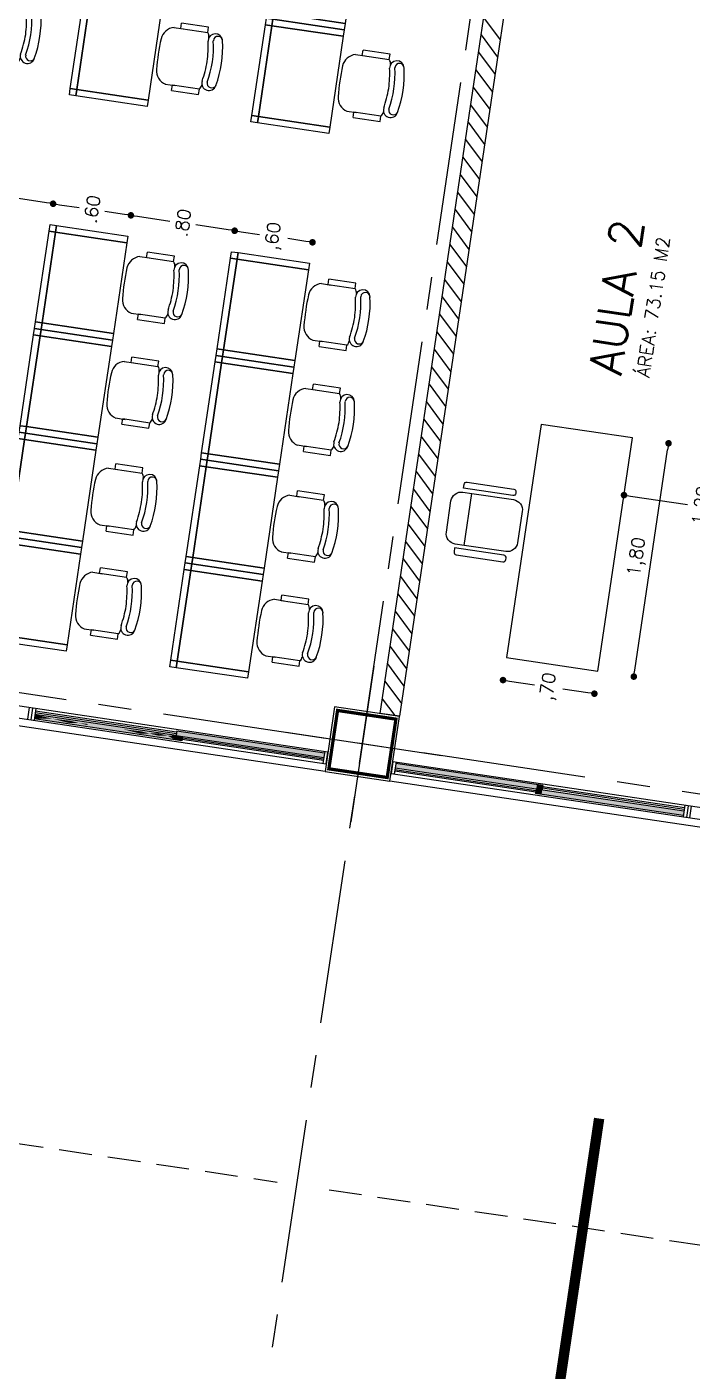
# Model space of a CAD drawing. Header units: millimetres. Extents: x 338 to 506, y 179 to 335.
# Drawn here: x 408.72 to 413.8, y 211.05 to 221.3 of the extents above; entities that cross this region are included whole.
import ezdxf
from ezdxf.enums import TextEntityAlignment as Align

# ---------------------------------------------------------------- set-up
doc = ezdxf.new("R2010")
doc.units = ezdxf.units.MM
for name, pattern in [('CENTER', [2, 1.25, -0.25, 0.25, -0.25]), ('DASHED2', [0.375, 0.25, -0.125]), ('HIDDEN', [0.375, 0.25, -0.125])]:
    doc.linetypes.add(name, pattern=pattern)
for name, color, linetype in [('COLUMNAS', 252, 'Continuous'), ('CUBIERTA', 254, 'Continuous'), ('EJES-COLUMNAS', 3, 'CENTER'), ('EJES_DE_COLUMNA', 255, 'DASHED2'), ('MUROS', 32, 'Continuous'), ('PUPITRES', 8, 'Continuous'), ('REJAS', 151, 'Continuous'), ('TEXTOS', 7, 'Continuous')]:
    doc.layers.add(name, color=color, linetype=linetype)
doc.styles.add('NOTAS', font='simplex.shx')
doc.styles.get("Standard").update_dxf_attribs({"font": 'ARIALUNI.ttf'})
doc.dimstyles.new('ROMANS', dxfattribs={"dimtxt": 0.1, "dimasz": 0.05, "dimexe": 0.04, "dimexo": 0.5, "dimgap": 0.05, "dimtad": 1, "dimtih": 1, "dimtoh": 1, "dimdec": 4, "dimzin": 5, "dimdsep": 46, "dimtxsty": 'Standard', "dimsah": 1, "dimcen": 0.05, "dimse1": 1, "dimse2": 1, "dimclrd": 7, "dimclre": 7, "dimclrt": 7, "dimadec": 0, "dimazin": 0, "dimtfac": 1, "dimtdec": 4, "dimtix": 1, "dimtmove": 2, "dimatfit": 3, "dimfxl": 1, "dimtolj": 1, "dimarcsym": 0})

# ---------------------------------------------------------------- blocks, each defined once
blk = doc.blocks.new('*X899')
at = {"color": 0}
for p, q in [((36.77, 79.598), (36.657, 79.484)), ((36.905, 79.598), (36.755, 79.448)), ((37.039, 79.598), (36.889, 79.448)), ((37.174, 79.598), (37.024, 79.448)), ((37.309, 79.598), (37.159, 79.448)), ((37.444, 79.598), (37.294, 79.448)), ((37.578, 79.598), (37.428, 79.448)), ((37.713, 79.598), (37.563, 79.448)), ((37.848, 79.598), (37.698, 79.448)), ((37.982, 79.598), (37.832, 79.448)), ((38.117, 79.598), (37.967, 79.448)), ((38.252, 79.598), (38.102, 79.448)), ((38.386, 79.598), (38.236, 79.448)), ((38.521, 79.598), (38.371, 79.448)), ((38.656, 79.598), (38.506, 79.448)), ((38.791, 79.598), (38.641, 79.448)), ((38.925, 79.598), (38.775, 79.448)), ((39.06, 79.598), (38.91, 79.448)), ((39.195, 79.598), (39.045, 79.448)), ((39.329, 79.598), (39.179, 79.448)), ((39.464, 79.598), (39.314, 79.448)), ((39.599, 79.598), (39.449, 79.448)), ((39.734, 79.598), (39.584, 79.448)), ((39.868, 79.598), (39.718, 79.448)), ((40.003, 79.598), (39.853, 79.448)), ((40.138, 79.598), (39.988, 79.448)), ((40.272, 79.598), (40.122, 79.448)), ((40.407, 79.598), (40.257, 79.448)), ((40.542, 79.598), (40.392, 79.448)), ((40.676, 79.598), (40.526, 79.448)), ((40.811, 79.598), (40.661, 79.448)), ((40.946, 79.598), (40.796, 79.448)), ((41.081, 79.598), (40.931, 79.448)), ((41.215, 79.598), (41.065, 79.448)), ((41.35, 79.598), (41.2, 79.448)), ((41.485, 79.598), (41.335, 79.448)), ((41.619, 79.598), (41.469, 79.448)), ((41.754, 79.598), (41.604, 79.448)), ((41.889, 79.598), (41.739, 79.448)), ((42.023, 79.598), (41.873, 79.448))]:
    blk.add_line(p, q, dxfattribs=at)
blk = doc.blocks.new('EJES_CORTES')
at = {"layer": 'TEXTOS', "linetype": 'CENTER', "const_width": 0.0792}
blk.add_lwpolyline([(-88.211, -24.361), (-92.171, -24.361)], dxfattribs=at)
blk = doc.blocks.new('*U125')
at = {"layer": 'REJAS', "color": 18, "linetype": 'Continuous', "extrusion": (0, 0, -1)}
for points in [[(-2929.028, 1959.71), (-2929.063, 1958.622), (-2929.028, 1958.622)], [(-2929.028, 1959.71), (-2929.063, 1959.71), (-2929.063, 1958.622)], [(-2928.993, 1958.622), (-2929.028, 1958.576), (-2928.993, 1958.576)], [(-2928.993, 1958.622), (-2929.028, 1958.622), (-2929.028, 1958.576)], [(-2928.993, 1958.576), (-2929.028, 1957.483), (-2928.993, 1957.483)], [(-2928.993, 1958.576), (-2929.028, 1958.576), (-2929.028, 1957.483)], [(-2929.028, 1958.622), (-2929.063, 1958.576), (-2929.028, 1958.576)], [(-2929.028, 1958.622), (-2929.063, 1958.622), (-2929.063, 1958.576)]]:
    blk.add_solid(points, dxfattribs=at)
blk = doc.blocks.new('*U126')
at = {"layer": 'REJAS', "color": 18, "linetype": 'Continuous', "extrusion": (0, 0, -1)}
for points in [[(-2929.01, 1961.943), (-2928.993, 1961.399), (-2928.993, 1962.488)], [(-2929.004, 1962.471), (-2928.993, 1962.488), (-2929.012, 1962.476)], [(-2928.993, 1962.488), (-2929.01, 1962.488), (-2929.012, 1962.476)], [(-2929.016, 1962.454), (-2929.004, 1962.42), (-2928.993, 1962.488)], [(-2929.015, 1962.352), (-2929.001, 1962.216), (-2928.993, 1962.488)], [(-2929.016, 1962.454), (-2929.004, 1962.471), (-2929.012, 1962.476)], [(-2929.01, 1961.943), (-2929.028, 1962.488), (-2929.028, 1961.399)], [(-2929.01, 1962.488), (-2929.028, 1962.488), (-2929.012, 1962.476)], [(-2929.01, 1962.437), (-2929.016, 1962.454), (-2929.021, 1962.42)], [(-2929.028, 1962.488), (-2929.022, 1962.471), (-2929.012, 1962.476)], [(-2929.012, 1962.476), (-2929.022, 1962.471), (-2929.016, 1962.454)], [(-2929.015, 1962.352), (-2929.028, 1962.488), (-2929.019, 1962.216)], [(-2929.016, 1962.454), (-2929.028, 1962.488), (-2929.021, 1962.42)], [(-2929.004, 1962.42), (-2929.007, 1962.428), (-2929.011, 1962.425)], [(-2929.011, 1962.425), (-2929.012, 1962.42), (-2929.004, 1962.42)], [(-2929.009, 1962.386), (-2929.004, 1962.42), (-2929.015, 1962.403)], [(-2929.012, 1962.42), (-2929.013, 1962.414), (-2929.004, 1962.42)], [(-2929.004, 1962.42), (-2929.013, 1962.414), (-2929.009, 1962.411)], [(-2929.007, 1962.428), (-2929.01, 1962.437), (-2929.011, 1962.425)], [(-2929.015, 1962.352), (-2929.017, 1962.284), (-2929.008, 1962.284)], [(-2929.013, 1962.414), (-2929.015, 1962.403), (-2929.009, 1962.411)], [(-2929.009, 1962.386), (-2929.015, 1962.403), (-2929.018, 1962.386)], [(-2929.018, 1962.386), (-2929.015, 1962.352), (-2929.009, 1962.386)], [(-2929.01, 1962.437), (-2929.015, 1962.428), (-2929.011, 1962.425)], [(-2929.015, 1962.428), (-2929.021, 1962.42), (-2929.011, 1962.425)], [(-2929.021, 1962.42), (-2929.012, 1962.42), (-2929.011, 1962.425)], [(-2929.021, 1962.42), (-2929.013, 1962.414), (-2929.012, 1962.42)], [(-2929.018, 1962.411), (-2929.013, 1962.414), (-2929.021, 1962.42)], [(-2929.015, 1962.403), (-2929.013, 1962.414), (-2929.018, 1962.411)], [(-2929.015, 1962.403), (-2929.021, 1962.42), (-2929.018, 1962.386)], [(-2929.008, 1962.284), (-2929.013, 1962.25), (-2929.001, 1962.216)], [(-2929.01, 1962.241), (-2929.013, 1962.233), (-2929.007, 1962.233)], [(-2929.008, 1962.284), (-2929.017, 1962.284), (-2929.013, 1962.25)], [(-2929.013, 1962.25), (-2929.013, 1962.233), (-2929.01, 1962.241)], [(-2929.013, 1962.25), (-2929.017, 1962.284), (-2929.019, 1962.216)], [(-2929.013, 1962.233), (-2929.013, 1962.25), (-2929.016, 1962.233)], [(-2929.004, 1962.224), (-2929.009, 1962.221), (-2929.001, 1962.216)], [(-2929.001, 1962.216), (-2929.009, 1962.221), (-2929.01, 1962.216)], [(-2929.006, 1962.08), (-2929.001, 1962.216), (-2929.012, 1962.148)], [(-2929.007, 1962.182), (-2929.001, 1962.216), (-2929.013, 1962.199)], [(-2929.01, 1962.216), (-2929.011, 1962.21), (-2929.001, 1962.216)], [(-2929.001, 1962.216), (-2929.011, 1962.21), (-2929.007, 1962.207)], [(-2929.007, 1962.233), (-2929.009, 1962.221), (-2929.004, 1962.224)], [(-2929.006, 1962.08), (-2929.012, 1962.148), (-2929.015, 1962.08)], [(-2929.007, 1962.233), (-2929.013, 1962.233), (-2929.013, 1962.224)], [(-2929.009, 1962.221), (-2929.007, 1962.233), (-2929.013, 1962.224)], [(-2929.011, 1962.21), (-2929.013, 1962.199), (-2929.007, 1962.207)], [(-2929.007, 1962.182), (-2929.013, 1962.199), (-2929.016, 1962.182)], [(-2929.012, 1962.148), (-2929.007, 1962.182), (-2929.016, 1962.182)], [(-2929.014, 1962.218), (-2929.009, 1962.221), (-2929.013, 1962.224)], [(-2929.014, 1962.218), (-2929.01, 1962.216), (-2929.009, 1962.221)], [(-2929.019, 1962.216), (-2929.01, 1962.216), (-2929.014, 1962.218)], [(-2929.019, 1962.216), (-2929.011, 1962.21), (-2929.01, 1962.216)], [(-2929.016, 1962.207), (-2929.011, 1962.21), (-2929.019, 1962.216)], [(-2929.013, 1962.199), (-2929.011, 1962.21), (-2929.016, 1962.207)], [(-2929.012, 1962.148), (-2929.019, 1962.216), (-2929.015, 1962.08)], [(-2929.013, 1962.224), (-2929.013, 1962.233), (-2929.019, 1962.216)], [(-2929.019, 1962.216), (-2929.013, 1962.233), (-2929.016, 1962.233)], [(-2929.014, 1962.218), (-2929.013, 1962.224), (-2929.019, 1962.216)], [(-2929.013, 1962.199), (-2929.019, 1962.216), (-2929.016, 1962.182)], [(-2929.015, 1962.08), (-2929.01, 1961.943), (-2929.006, 1962.08)], [(-2929.015, 1961.807), (-2929.001, 1961.671), (-2929.01, 1961.943)], [(-2929.013, 1961.705), (-2929.001, 1961.671), (-2929.008, 1961.739)], [(-2929.017, 1961.739), (-2929.008, 1961.739), (-2929.015, 1961.807)], [(-2929.008, 1961.739), (-2929.017, 1961.739), (-2929.013, 1961.705)], [(-2929.013, 1961.705), (-2929.017, 1961.739), (-2929.019, 1961.671)], [(-2929.006, 1961.535), (-2928.993, 1961.399), (-2929.001, 1961.671)], [(-2929.004, 1961.68), (-2929.009, 1961.677), (-2929.001, 1961.671)], [(-2929.001, 1961.671), (-2929.009, 1961.677), (-2929.01, 1961.671)], [(-2929.007, 1961.637), (-2929.001, 1961.671), (-2929.013, 1961.654)], [(-2929.01, 1961.671), (-2929.011, 1961.666), (-2929.001, 1961.671)], [(-2929.001, 1961.671), (-2929.011, 1961.666), (-2929.007, 1961.663)], [(-2929.012, 1961.603), (-2929.006, 1961.535), (-2929.001, 1961.671)], [(-2929.007, 1961.688), (-2929.009, 1961.677), (-2929.004, 1961.68)], [(-2929.01, 1961.697), (-2929.013, 1961.688), (-2929.007, 1961.688)], [(-2929.007, 1961.688), (-2929.013, 1961.688), (-2929.013, 1961.68)], [(-2929.009, 1961.677), (-2929.007, 1961.688), (-2929.013, 1961.68)], [(-2929.011, 1961.666), (-2929.013, 1961.654), (-2929.007, 1961.663)], [(-2929.007, 1961.637), (-2929.013, 1961.654), (-2929.016, 1961.637)], [(-2929.016, 1961.637), (-2929.012, 1961.603), (-2929.007, 1961.637)], [(-2929.014, 1961.674), (-2929.009, 1961.677), (-2929.013, 1961.68)], [(-2929.014, 1961.674), (-2929.01, 1961.671), (-2929.009, 1961.677)], [(-2929.013, 1961.705), (-2929.013, 1961.688), (-2929.01, 1961.697)], [(-2929.019, 1961.671), (-2929.01, 1961.671), (-2929.014, 1961.674)], [(-2929.019, 1961.671), (-2929.011, 1961.666), (-2929.01, 1961.671)], [(-2929.016, 1961.663), (-2929.011, 1961.666), (-2929.019, 1961.671)], [(-2929.013, 1961.654), (-2929.011, 1961.666), (-2929.016, 1961.663)], [(-2929.019, 1961.671), (-2929.023, 1961.535), (-2929.012, 1961.603)], [(-2929.013, 1961.688), (-2929.013, 1961.705), (-2929.016, 1961.688)], [(-2929.013, 1961.68), (-2929.013, 1961.688), (-2929.019, 1961.671)], [(-2929.019, 1961.671), (-2929.013, 1961.688), (-2929.016, 1961.688)], [(-2929.014, 1961.674), (-2929.013, 1961.68), (-2929.019, 1961.671)], [(-2929.013, 1961.654), (-2929.019, 1961.671), (-2929.016, 1961.637)], [(-2929.017, 1961.467), (-2928.993, 1961.399), (-2929.006, 1961.535)], [(-2929.012, 1961.603), (-2929.018, 1961.569), (-2929.006, 1961.535)], [(-2929.006, 1961.535), (-2929.009, 1961.544), (-2929.014, 1961.541)], [(-2929.015, 1961.535), (-2929.006, 1961.535), (-2929.014, 1961.541)], [(-2929.011, 1961.501), (-2929.006, 1961.535), (-2929.017, 1961.518)], [(-2929.012, 1961.527), (-2929.006, 1961.535), (-2929.015, 1961.53)], [(-2929.006, 1961.535), (-2929.015, 1961.535), (-2929.015, 1961.53)], [(-2929.014, 1961.541), (-2929.009, 1961.544), (-2929.012, 1961.552)], [(-2929.011, 1961.501), (-2929.023, 1961.535), (-2929.017, 1961.467)], [(-2929.012, 1961.552), (-2929.018, 1961.569), (-2929.023, 1961.535)], [(-2929.012, 1961.552), (-2929.018, 1961.544), (-2929.014, 1961.541)], [(-2929.017, 1961.518), (-2929.012, 1961.527), (-2929.015, 1961.53)], [(-2929.018, 1961.544), (-2929.023, 1961.535), (-2929.014, 1961.541)], [(-2929.023, 1961.535), (-2929.015, 1961.535), (-2929.014, 1961.541)], [(-2929.015, 1961.535), (-2929.023, 1961.535), (-2929.015, 1961.53)], [(-2929.023, 1961.535), (-2929.02, 1961.527), (-2929.015, 1961.53)], [(-2929.015, 1961.53), (-2929.02, 1961.527), (-2929.017, 1961.518)], [(-2929.017, 1961.467), (-2929.023, 1961.535), (-2929.028, 1961.399)], [(-2929.005, 1961.433), (-2929.008, 1961.41), (-2928.999, 1961.416)], [(-2929.011, 1961.45), (-2929.016, 1961.433), (-2929.005, 1961.433)], [(-2929.005, 1961.433), (-2929.016, 1961.433), (-2929.016, 1961.416)], [(-2929.008, 1961.41), (-2929.005, 1961.433), (-2929.016, 1961.416)], [(-2929.017, 1961.467), (-2929.016, 1961.433), (-2929.011, 1961.45)], [(-2929.016, 1961.433), (-2929.017, 1961.467), (-2929.022, 1961.433)], [(-2929.016, 1961.416), (-2929.016, 1961.433), (-2929.028, 1961.399)], [(-2929.028, 1961.399), (-2929.016, 1961.433), (-2929.022, 1961.433)], [(-2928.999, 1961.416), (-2929.008, 1961.41), (-2928.993, 1961.399)], [(-2928.993, 1961.399), (-2929.008, 1961.41), (-2929.01, 1961.399)], [(-2929.01, 1961.374), (-2928.993, 1961.349), (-2928.993, 1961.399)], [(-2929.001, 1961.387), (-2928.993, 1961.399), (-2929.01, 1961.391)], [(-2928.993, 1961.399), (-2929.01, 1961.399), (-2929.01, 1961.391)], [(-2929.001, 1961.362), (-2929.01, 1961.357), (-2928.993, 1961.349)], [(-2928.993, 1961.349), (-2929.01, 1961.357), (-2929.01, 1961.349)], [(-2929.01, 1961.374), (-2929.001, 1961.387), (-2929.01, 1961.391)], [(-2929.01, 1961.374), (-2929.01, 1961.357), (-2929.001, 1961.362)], [(-2929.018, 1961.405), (-2929.008, 1961.41), (-2929.016, 1961.416)], [(-2929.018, 1961.405), (-2929.01, 1961.399), (-2929.008, 1961.41)], [(-2929.028, 1961.399), (-2929.01, 1961.399), (-2929.018, 1961.405)], [(-2929.01, 1961.374), (-2929.028, 1961.399), (-2929.028, 1961.349)], [(-2929.028, 1961.399), (-2929.019, 1961.395), (-2929.01, 1961.399)], [(-2929.019, 1961.395), (-2929.01, 1961.391), (-2929.01, 1961.399)], [(-2929.028, 1961.399), (-2929.019, 1961.387), (-2929.01, 1961.391)], [(-2929.01, 1961.391), (-2929.019, 1961.387), (-2929.01, 1961.374)], [(-2929.01, 1961.357), (-2929.01, 1961.374), (-2929.019, 1961.362)], [(-2929.028, 1961.349), (-2929.01, 1961.357), (-2929.019, 1961.362)], [(-2929.019, 1961.353), (-2929.01, 1961.349), (-2929.01, 1961.357)], [(-2929.028, 1961.349), (-2929.01, 1961.349), (-2929.019, 1961.353)], [(-2929.018, 1961.405), (-2929.016, 1961.416), (-2929.028, 1961.399)], [(-2929.028, 1961.399), (-2929.063, 1960.26), (-2929.028, 1960.26)], [(-2929.028, 1961.399), (-2929.063, 1961.399), (-2929.063, 1960.26)]]:
    blk.add_solid(points, dxfattribs=at)
blk = doc.blocks.new('LATERAL_IZQUIERDA')
at = {"layer": 'REJAS', "color": 30}
for p, q in [((2928.923, 1960.235), (2928.923, 1964.815)), ((2928.923, 1955.155), (2928.923, 1959.735))]:
    blk.add_line(p, q, dxfattribs=at)
at = {"layer": 'REJAS', "color": 18}
for p, q in [((2928.983, 1964.815), (2928.983, 1960.235)), ((2929.073, 1960.235), (2929.073, 1964.815)), ((2929.073, 1962.538), (2928.983, 1962.538)), ((2929.073, 1962.513), (2928.983, 1962.513)), ((2929.073, 1962.488), (2928.983, 1962.488)), ((2928.993, 1961.349), (2928.993, 1962.488)), ((2929.028, 1961.399), (2929.028, 1962.488)), ((2929.043, 1962.488), (2929.043, 1961.399)), ((2929.053, 1961.399), (2929.053, 1962.488)), ((2929.028, 1961.349), (2928.993, 1961.349)), ((2929.003, 1960.26), (2929.003, 1961.349)), ((2929.013, 1960.26), (2929.013, 1961.349)), ((2929.063, 1961.399), (2929.028, 1961.399)), ((2929.028, 1961.399), (2929.028, 1960.26)), ((2929.063, 1961.399), (2929.063, 1960.26)), ((2929.073, 1960.26), (2928.983, 1960.26)), ((2928.983, 1960.235), (2929.073, 1960.235)), ((2929.073, 1959.735), (2928.983, 1959.735)), ((2928.983, 1959.735), (2928.983, 1955.155)), ((2929.073, 1959.71), (2928.983, 1959.71)), ((2929.003, 1958.622), (2929.003, 1959.71)), ((2929.013, 1958.622), (2929.013, 1959.71)), ((2929.028, 1958.622), (2929.028, 1959.71)), ((2929.063, 1958.576), (2929.063, 1959.71)), ((2929.073, 1955.155), (2929.073, 1959.735)), ((2929.028, 1958.622), (2928.993, 1958.622)), ((2928.993, 1957.483), (2928.993, 1958.622)), ((2929.028, 1957.483), (2929.028, 1958.622)), ((2929.063, 1958.576), (2929.028, 1958.576)), ((2929.043, 1958.576), (2929.043, 1957.483)), ((2929.053, 1957.483), (2929.053, 1958.576)), ((2929.073, 1957.483), (2928.983, 1957.483)), ((2929.073, 1957.458), (2928.983, 1957.458)), ((2929.073, 1957.433), (2928.983, 1957.433))]:
    blk.add_line(p, q, dxfattribs=at)
at = {"layer": 'REJAS', "color": 18, "linetype": 'Continuous'}
for name in ['*U126', '*U125']:
    blk.add_blockref(name, (0, 0), dxfattribs=at)
blk = doc.blocks.new('SILLA')
at = {"layer": 'PUPITRES', "linetype": 'Continuous'}
blk.add_line((-81.53, 361.445), (-81.13, 361.445), dxfattribs=at)
for points in [[(-81.53, 361.445), (-81.53, 361.515, -0.414214), (-81.45, 361.595), (-81.21, 361.595, -0.414214), (-81.13, 361.515), (-81.13, 361.445), (-81.13, 361.125, -0.414214), (-81.21, 361.045), (-81.45, 361.045, -0.414214), (-81.53, 361.125)], [(-81.59, 361.515, 0.414214), (-81.61, 361.495), (-81.61, 361.135, 0.414214), (-81.59, 361.115), (-81.58, 361.115, 0.414214), (-81.56, 361.135), (-81.56, 361.515)], [(-81.07, 361.515, -0.414214), (-81.05, 361.495), (-81.05, 361.135, -0.414214), (-81.07, 361.115), (-81.08, 361.115, -0.414214), (-81.1, 361.135), (-81.1, 361.515)]]:
    blk.add_lwpolyline(points, format="xyb", close=True, dxfattribs=at)
blk = doc.blocks.new('_DOT')
at = {"color": 0, "linetype": 'ByBlock'}
blk.add_line((-0.5, 0), (-1, 0), dxfattribs=at)
at = {"color": 0, "linetype": 'ByBlock', "const_width": 0.5}
blk.add_lwpolyline([(-0.25, 0, 1), (0.25, 0, 1)], format="xyb", close=True, dxfattribs=at)
blk = doc.blocks.new('*U345')
at = {"color": 7, "style": 'NOTAS'}
blk.add_text(',70', height=0.1, dxfattribs=at).set_placement((0.184, 8.527))
blk = doc.blocks.new('*D158')
at = {"color": 7, "transparency": 16777216}
for p, q in [((0.289, 8.87), (0.289, 8.677)), ((0.289, 8.265), (0.289, 8.458))]:
    blk.add_line(p, q, dxfattribs=at)
at = {"layer": 'DEFPOINTS', "color": 0, "transparency": 16777216}
for p in [(0.462, 8.92), (0.289, 8.215), (0.462, 8.215)]:
    blk.add_point(p, dxfattribs=at)
at = {"color": 7, "transparency": 16777216, "xscale": 0.05, "yscale": 0.05, "zscale": 0.05}
for p, rotation in [((0.289, 8.92), 90), ((0.289, 8.215), 270)]:
    blk.add_blockref('_DOT', p, dxfattribs=dict(at, rotation=rotation))
at = {"transparency": 16777216}
blk.add_blockref('*U345', (0, 0), dxfattribs=at)
blk = doc.blocks.new('*U346')
at = {"color": 7, "style": 'NOTAS'}
blk.add_text('1,80', height=0.1, dxfattribs=at).set_placement((1.219, 8.006))
blk = doc.blocks.new('*D159')
at = {"color": 7, "transparency": 16777216}
blk.add_line((0.512, 7.937), (2.211, 7.937), dxfattribs=at)
at = {"layer": 'DEFPOINTS', "color": 0, "transparency": 16777216}
for p in [(0.462, 8.215), (2.261, 8.215), (2.261, 7.937)]:
    blk.add_point(p, dxfattribs=at)
at = {"transparency": 16777216}
blk.add_blockref('*U346', (0, 0), dxfattribs=at)
at = {"color": 7, "transparency": 16777216, "xscale": 0.05, "yscale": 0.05, "zscale": 0.05, "rotation": 180}
blk.add_blockref('_DOT', (0.462, 7.937), dxfattribs=at)
at = {"color": 7, "transparency": 16777216, "xscale": 0.05, "yscale": 0.05, "zscale": 0.05}
blk.add_blockref('_DOT', (2.261, 7.937), dxfattribs=at)
blk = doc.blocks.new('*U149')
at = {"color": 7, "style": 'NOTAS'}
blk.add_text('.60', height=0.1, dxfattribs=at).set_placement((2880.961, 1963.057))
blk = doc.blocks.new('*D148')
at = {"color": 7, "transparency": 16777216}
for p, q in [((2881.066, 1963.357), (2881.066, 1963.207)), ((2881.066, 1962.857), (2881.066, 1963.007))]:
    blk.add_line(p, q, dxfattribs=at)
at = {"layer": 'DEFPOINTS', "color": 0, "transparency": 16777216}
for p in [(2880.905, 1963.407), (2881.066, 1963.407), (2880.905, 1962.807)]:
    blk.add_point(p, dxfattribs=at)
at = {"color": 7, "transparency": 16777216, "xscale": 0.05, "yscale": 0.05, "zscale": 0.05}
for p, rotation in [((2881.066, 1963.407), 90), ((2881.066, 1962.807), 270)]:
    blk.add_blockref('_DOT', p, dxfattribs=dict(at, rotation=rotation))
at = {"transparency": 16777216}
blk.add_blockref('*U149', (0, 0), dxfattribs=at)
blk = doc.blocks.new('*U151')
at = {"color": 7, "style": 'NOTAS'}
blk.add_text('.80', height=0.1, dxfattribs=at).set_placement((2880.961, 1962.357))
blk = doc.blocks.new('*D150')
at = {"color": 7, "transparency": 16777216}
for p, q in [((2881.066, 1962.757), (2881.066, 1962.507)), ((2881.066, 1962.057), (2881.066, 1962.307))]:
    blk.add_line(p, q, dxfattribs=at)
at = {"layer": 'DEFPOINTS', "color": 0, "transparency": 16777216}
for p in [(2880.905, 1962.807), (2880.905, 1962.007), (2881.066, 1962.007)]:
    blk.add_point(p, dxfattribs=at)
at = {"color": 7, "transparency": 16777216, "xscale": 0.05, "yscale": 0.05, "zscale": 0.05}
for p, rotation in [((2881.066, 1962.807), 90), ((2881.066, 1962.007), 270)]:
    blk.add_blockref('_DOT', p, dxfattribs=dict(at, rotation=rotation))
at = {"transparency": 16777216}
blk.add_blockref('*U151', (0, 0), dxfattribs=at)
blk = doc.blocks.new('SILLA-AULA')
at = {"layer": 'PUPITRES'}
for p, q in [((-0.35, 0.109), (-0.35, -0.099)), ((-0.35, 0.109), (-0.309, 0.109)), ((-0.309, 0.164), (-0.309, 0.089)), ((-0.309, -0.099), (-0.309, 0.109)), ((0.127, 0.162), (0.127, 0.088)), ((0.127, 0.11), (0.168, 0.11)), ((0.127, 0.109), (0.127, -0.098)), ((0.168, -0.098), (0.168, 0.11)), ((-0.35, -0.099), (-0.309, -0.099)), ((0.127, -0.098), (0.168, -0.098))]:
    blk.add_line(p, q, dxfattribs=at)
for centre, radius, start, end in [((-0.202, 0.136), 0.111, 94.0766, 165.8334), ((-0.091, -1.415), 1.666, 85.9234, 94.0766), ((0.019, 0.136), 0.111, 13.2566, 85.9234), ((-0.272, -0.058), 0.0549, 227.1618, 267.5717), ((0.09, -0.058), 0.0549, 270.7226, 312.8382), ((-0.254, -0.165), 0.0553, 80.2478, 260.1012), ((-0.25, -0.186), 0.0362, 85.0872, 250.3213), ((-0.088, 0.6), 0.766, 258.0112, 281.9888), ((-0.073, 0.786), 0.913, 259.1286, 268.8433), ((-0.11, 0.786), 0.913, 271.1567, 280.8714), ((0.072, -0.165), 0.0553, 279.8988, 99.7522), ((0.075, -0.185), 0.0352, 274.9128, 94.9128), ((-0.091, 0.599), 0.836, 258.0899, 281.9101)]:
    blk.add_arc(centre, radius, start, end, dxfattribs=at)
blk = doc.blocks.new('*U341')
at = {"layer": 'MUROS', "color": 7, "style": 'NOTAS'}
blk.add_text(',60', height=0.1, dxfattribs=at).set_placement((3.272, 0.948))
blk = doc.blocks.new('*D163')
at = {"layer": 'DEFPOINTS', "color": 0, "transparency": 16777216}
for p in [(3.215, 1.289), (3.377, 1.289), (3.215, 0.689)]:
    blk.add_point(p, dxfattribs=at)
at = {"layer": 'MUROS', "color": 7, "transparency": 16777216}
for p, q in [((3.377, 1.239), (3.377, 1.098)), ((3.377, 0.739), (3.377, 0.879))]:
    blk.add_line(p, q, dxfattribs=at)
at = {"transparency": 16777216}
blk.add_blockref('*U341', (0, 0), dxfattribs=at)
at = {"layer": 'MUROS', "color": 7, "transparency": 16777216, "xscale": 0.05, "yscale": 0.05, "zscale": 0.05}
for p, rotation in [((3.377, 1.289), 90), ((3.377, 0.689), 270)]:
    blk.add_blockref('_DOT', p, dxfattribs=dict(at, rotation=rotation))
blk = doc.blocks.new('*U352')
at = {"color": 7, "style": 'NOTAS'}
blk.add_text('1,20', height=0.1, dxfattribs=at).set_placement((1.677, 7.574))
blk = doc.blocks.new('*D166')
at = {"color": 7, "transparency": 16777216}
for p, q in [((1.82, 8.165), (1.82, 7.724)), ((1.82, 7.065), (1.82, 7.505))]:
    blk.add_line(p, q, dxfattribs=at)
at = {"layer": 'DEFPOINTS', "color": 0, "transparency": 16777216}
for p in [(1.995, 8.215), (1.82, 7.015), (1.995, 7.015)]:
    blk.add_point(p, dxfattribs=at)
at = {"color": 7, "transparency": 16777216, "xscale": 0.05, "yscale": 0.05, "zscale": 0.05}
for p, rotation in [((1.82, 8.215), 90), ((1.82, 7.015), 270)]:
    blk.add_blockref('_DOT', p, dxfattribs=dict(at, rotation=rotation))
at = {"transparency": 16777216}
blk.add_blockref('*U352', (0, 0), dxfattribs=at)
blk = doc.blocks.new('EJES_ESTRUCTURALES')
at = {"layer": 'EJES_DE_COLUMNA', "color": 9, "linetype": 'CENTER'}
for p, q in [((667.62768, 131.2663), (667.62768, 199.7363)), ((661.4777, 174.98199), (759.37077, 174.98199))]:
    blk.add_line(p, q, dxfattribs=at)
blk = doc.blocks.new('COLUMNAS')
at = {"layer": 'COLUMNAS', "color": 6}
blk.add_lwpolyline([(-610.405, 199.066), (-610.905, 199.066), (-610.905, 198.566), (-610.405, 198.566), (-610.405, 199.066)], dxfattribs=at)
at = {"layer": 'COLUMNAS', "color": 6, "const_width": 0.025}
blk.add_lwpolyline([(-610.88, 198.59), (-610.43, 198.59), (-610.43, 199.04), (-610.88, 199.04)], close=True, dxfattribs=at)
at = {"layer": 'EJES-COLUMNAS'}
for p, q in [((-610.655, 198.204), (-610.655, 199.404)), ((-610.655, 198.204), (-610.655, 199.404)), ((-610.055, 198.816), (-611.255, 198.816))]:
    blk.add_line(p, q, dxfattribs=at)
blk = doc.blocks.new('*U152')
at = {"layer": 'PUPITRES'}
for p, q in [((-3.3, -0.19972), (-3.3, -0.14972)), ((-3.3, -0.14972), (-3.25, -0.14972)), ((-3.3, -0.74972), (-3.3, -0.19972)), ((-3.3, -0.19972), (-3.25, -0.19972)), ((-3.25, -0.19972), (-3.3, -0.19972)), ((-3.25, -0.14972), (-3.25, -0.19972)), ((-3.25, -0.19972), (-3.25, -0.14972)), ((-3.25, -0.14972), (-2.55, -0.14972)), ((-3.25, -0.19972), (-3.25, -0.74972)), ((-2.55, -0.19972), (-3.25, -0.19972)), ((-3.25, -0.74972), (-3.25, -0.19972)), ((-3.25, -0.19972), (-2.55, -0.19972)), ((-2.55, -0.14972), (-2.55, -0.19972)), ((-2.55, -0.19972), (-2.55, -0.14972)), ((-2.55, -0.14972), (-2.5, -0.14972)), ((-2.55, -0.74972), (-2.55, -0.19972)), ((-2.55, -0.19972), (-2.5, -0.19972)), ((-2.5, -0.19972), (-2.55, -0.19972)), ((-2.55, -0.19972), (-2.55, -0.74972)), ((-2.5, -0.19972), (-2.5, -0.14972)), ((-2.5, -0.14972), (-2.45, -0.14972)), ((-2.5, -0.19972), (-2.5, -0.14972)), ((-2.5, -0.19972), (-2.5, -0.14972)), ((-2.5, -0.14972), (-2.5, -0.19972)), ((-2.5, -0.74972), (-2.5, -0.19972)), ((-2.5, -0.19972), (-2.45, -0.19972)), ((-2.45, -0.19972), (-2.5, -0.19972)), ((-2.5, -0.74972), (-2.5, -0.19972)), ((-2.5, -0.74972), (-2.5, -0.19972)), ((-2.5, -0.19972), (-2.5, -0.74972)), ((-2.45, -0.14972), (-2.45, -0.19972)), ((-2.45, -0.19972), (-2.45, -0.14972)), ((-2.45, -0.14972), (-1.75, -0.14972)), ((-2.45, -0.19972), (-2.45, -0.74972)), ((-1.75, -0.19972), (-2.45, -0.19972)), ((-2.45, -0.74972), (-2.45, -0.19972)), ((-2.45, -0.19972), (-1.75, -0.19972)), ((-1.75, -0.14972), (-1.75, -0.19972)), ((-1.75, -0.19972), (-1.75, -0.14972)), ((-1.75, -0.14972), (-1.7, -0.14972)), ((-1.75, -0.74972), (-1.75, -0.19972)), ((-1.75, -0.19972), (-1.7, -0.19972)), ((-1.7, -0.19972), (-1.75, -0.19972)), ((-1.75, -0.19972), (-1.75, -0.74972)), ((-1.7, -0.19972), (-1.7, -0.14972)), ((-1.7, -0.14972), (-1.65, -0.14972)), ((-1.7, -0.19972), (-1.7, -0.14972)), ((-1.7, -0.14972), (-1.7, -0.19972)), ((-1.7, -0.74972), (-1.7, -0.19972)), ((-1.7, -0.19972), (-1.65, -0.19972)), ((-1.65, -0.19972), (-1.7, -0.19972)), ((-1.7, -0.74972), (-1.7, -0.19972)), ((-1.7, -0.19972), (-1.7, -0.74972)), ((-1.65, -0.14972), (-1.65, -0.19972)), ((-1.65, -0.19972), (-1.65, -0.14972)), ((-1.65, -0.14972), (-0.95, -0.14972)), ((-1.65, -0.19972), (-1.65, -0.74972)), ((-0.95, -0.19972), (-1.65, -0.19972)), ((-1.65, -0.74972), (-1.65, -0.19972)), ((-1.65, -0.19972), (-0.95, -0.19972)), ((-0.95, -0.14972), (-0.95, -0.19972)), ((-0.95, -0.19972), (-0.95, -0.14972)), ((-0.95, -0.14972), (-0.9, -0.14972)), ((-0.95, -0.74972), (-0.95, -0.19972)), ((-0.95, -0.19972), (-0.9, -0.19972)), ((-0.9, -0.19972), (-0.95, -0.19972)), ((-0.95, -0.19972), (-0.95, -0.74972)), ((-0.9, -0.19972), (-0.9, -0.14972)), ((-0.9, -0.14972), (-0.85, -0.14972)), ((-0.9, -0.14972), (-0.9, -0.19972)), ((-0.9, -0.74972), (-0.9, -0.19972)), ((-0.9, -0.19972), (-0.85, -0.19972)), ((-0.85, -0.19972), (-0.9, -0.19972)), ((-0.9, -0.19972), (-0.9, -0.74972)), ((-0.85, -0.14972), (-0.85, -0.19972)), ((-0.85, -0.19972), (-0.85, -0.14972)), ((-0.85, -0.14972), (-0.15, -0.14972)), ((-0.85, -0.19972), (-0.85, -0.74972)), ((-0.15, -0.19972), (-0.85, -0.19972)), ((-0.85, -0.74972), (-0.85, -0.19972)), ((-0.85, -0.19972), (-0.15, -0.19972)), ((-0.15, -0.14972), (-0.1, -0.14972)), ((-0.15, -0.14972), (-0.15, -0.19972)), ((-0.15, -0.19972), (-0.15, -0.14972)), ((-0.15, -0.14972), (-0.1, -0.14972)), ((-0.15, -0.74972), (-0.15, -0.19972)), ((-0.15, -0.19972), (-0.1, -0.19972)), ((-0.1, -0.19972), (-0.15, -0.19972)), ((-0.15, -0.19972), (-0.15, -0.74972)), ((-0.1, -0.14972), (-0.1, -0.19972)), ((-0.1, -0.19972), (-0.1, -0.74972)), ((0.9, -0.19972), (0.9, -0.14972)), ((0.9, -0.14972), (0.95, -0.14972)), ((0.9, -0.74972), (0.9, -0.19972)), ((0.9, -0.19972), (0.95, -0.19972)), ((0.95, -0.19972), (0.9, -0.19972)), ((0.95, -0.14972), (0.95, -0.19972)), ((0.95, -0.19972), (0.95, -0.14972)), ((0.95, -0.14972), (1.65, -0.14972)), ((0.95, -0.19972), (0.95, -0.74972)), ((1.65, -0.19972), (0.95, -0.19972)), ((0.95, -0.74972), (0.95, -0.19972)), ((0.95, -0.19972), (1.65, -0.19972)), ((1.65, -0.14972), (1.65, -0.19972)), ((1.65, -0.19972), (1.65, -0.14972)), ((1.65, -0.14972), (1.7, -0.14972)), ((1.65, -0.74972), (1.65, -0.19972)), ((1.65, -0.19972), (1.7, -0.19972)), ((1.7, -0.19972), (1.65, -0.19972)), ((1.65, -0.19972), (1.65, -0.74972)), ((1.7, -0.19972), (1.7, -0.14972)), ((1.7, -0.14972), (1.75, -0.14972)), ((1.7, -0.19972), (1.7, -0.14972)), ((1.7, -0.19972), (1.7, -0.14972)), ((1.7, -0.14972), (1.7, -0.19972)), ((1.7, -0.74972), (1.7, -0.19972)), ((1.7, -0.19972), (1.75, -0.19972)), ((1.75, -0.19972), (1.7, -0.19972)), ((1.7, -0.74972), (1.7, -0.19972)), ((1.7, -0.74972), (1.7, -0.19972)), ((1.7, -0.19972), (1.7, -0.74972)), ((1.75, -0.14972), (1.75, -0.19972)), ((1.75, -0.19972), (1.75, -0.14972)), ((1.75, -0.14972), (2.45, -0.14972)), ((1.75, -0.19972), (1.75, -0.74972)), ((2.45, -0.19972), (1.75, -0.19972)), ((1.75, -0.74972), (1.75, -0.19972)), ((1.75, -0.19972), (2.45, -0.19972)), ((2.45, -0.14972), (2.45, -0.19972)), ((2.45, -0.19972), (2.45, -0.14972)), ((2.45, -0.14972), (2.5, -0.14972)), ((2.45, -0.74972), (2.45, -0.19972)), ((2.45, -0.19972), (2.5, -0.19972)), ((2.5, -0.19972), (2.45, -0.19972)), ((2.45, -0.19972), (2.45, -0.74972)), ((2.5, -0.19972), (2.5, -0.14972)), ((2.5, -0.14972), (2.55, -0.14972)), ((2.5, -0.19972), (2.5, -0.14972)), ((2.5, -0.14972), (2.5, -0.19972)), ((2.5, -0.74972), (2.5, -0.19972)), ((2.5, -0.19972), (2.55, -0.19972)), ((2.55, -0.19972), (2.5, -0.19972)), ((2.5, -0.74972), (2.5, -0.19972)), ((2.5, -0.19972), (2.5, -0.74972)), ((2.55, -0.14972), (2.55, -0.19972)), ((2.55, -0.19972), (2.55, -0.14972)), ((2.55, -0.14972), (3.25, -0.14972)), ((2.55, -0.19972), (2.55, -0.74972)), ((3.25, -0.19972), (2.55, -0.19972)), ((2.55, -0.74972), (2.55, -0.19972)), ((2.55, -0.19972), (3.25, -0.19972)), ((3.25, -0.14972), (3.25, -0.19972)), ((3.25, -0.19972), (3.25, -0.14972)), ((3.25, -0.14972), (3.3, -0.14972)), ((3.25, -0.74972), (3.25, -0.19972)), ((3.25, -0.19972), (3.3, -0.19972)), ((3.3, -0.19972), (3.25, -0.19972)), ((3.25, -0.19972), (3.25, -0.74972)), ((3.3, -0.19972), (3.3, -0.14972)), ((3.3, -0.14972), (3.3, -0.19972)), ((3.3, -0.74972), (3.3, -0.19972)), ((3.3, -0.19972), (3.3, -0.74972)), ((-3.25, -0.74972), (-3.3, -0.74972)), ((-2.55, -0.74972), (-3.25, -0.74972)), ((-2.5, -0.74972), (-2.55, -0.74972)), ((-2.45, -0.74972), (-2.5, -0.74972)), ((-1.75, -0.74972), (-2.45, -0.74972)), ((-1.7, -0.74972), (-1.75, -0.74972)), ((-1.65, -0.74972), (-1.7, -0.74972)), ((-0.95, -0.74972), (-1.65, -0.74972)), ((-0.9, -0.74972), (-0.95, -0.74972)), ((-0.85, -0.74972), (-0.9, -0.74972)), ((-0.15, -0.74972), (-0.85, -0.74972)), ((-0.1, -0.74972), (-0.15, -0.74972)), ((0.95, -0.74972), (0.9, -0.74972)), ((1.65, -0.74972), (0.95, -0.74972)), ((1.7, -0.74972), (1.65, -0.74972)), ((1.75, -0.74972), (1.7, -0.74972)), ((2.45, -0.74972), (1.75, -0.74972)), ((2.5, -0.74972), (2.45, -0.74972)), ((2.55, -0.74972), (2.5, -0.74972)), ((3.25, -0.74972), (2.55, -0.74972)), ((3.3, -0.74972), (3.25, -0.74972))]:
    blk.add_line(p, q, dxfattribs=at)
at = {"layer": 'MUROS'}
for p in [(-2.80086, -1.02539), (-1.99861, -1.02539), (-1.17515, -1.02539), (-0.36679, -1.02539), (1.39914, -1.02539), (2.20139, -1.02539), (3.02485, -1.02539)]:
    blk.add_blockref('SILLA-AULA', p, dxfattribs=at)
for base, p2, picture, middle in [((0.06121, 1.25028), (-0.1, 1.25028), '*D148', (0.06121, 0.95028)), ((0.06121, -0.14972), (-0.1, -0.14972), '*D150', (0.06121, 0.25028))]:
    dim = blk.add_linear_dim(base=base, p1=(-0.1, 0.65028), p2=p2, angle=90, dimstyle='ROMANS')
    dim.commit()
    dim.dimension.update_dxf_attribs({"geometry": picture, "text_midpoint": middle, "insert": (-2881.00479, -1962.15633)})
blk = doc.blocks.new('*U153')
at = {"layer": 'MUROS', "color": 0, "linetype": 'ByBlock'}
for p in [(0, 0), (0, -1.4), (0, -2.8), (0, -4.2)]:
    blk.add_blockref('*U152', p, dxfattribs=at)
blk = doc.blocks.new('*U154')
at = {"layer": 'PUPITRES', "linetype": 'Continuous'}
blk.add_lwpolyline([(0.4625, 8.21465), (2.26076, 8.21465), (2.26076, 8.91963), (0.4625, 8.91963)], close=True, dxfattribs=at)
at = {"layer": 'MUROS'}
for name, p in [('SILLA', (82.79167, -352.08132)), ('*U153', (3.31529, 5.63845))]:
    blk.add_blockref(name, p, dxfattribs=at)
dim = blk.add_linear_dim(base=(0.28888, 8.21465), p1=(0.4625, 8.91963), p2=(0.4625, 8.21465), angle=90, dimstyle='ROMANS')
dim.commit()
dim.dimension.update_dxf_attribs({"geometry": '*D158', "text_midpoint": (0.28888, 8.56714)})
dim = blk.add_linear_dim(base=(2.26076, 7.93654), p1=(0.4625, 8.21465), p2=(2.26076, 8.21465), dimstyle='ROMANS')
dim.commit()
dim.dimension.update_dxf_attribs({"geometry": '*D159', "text_midpoint": (1.36163, 8.04606)})
at = {"color": 18}
dim = blk.add_linear_dim(base=(1.81996, 7.01465), p1=(1.99506, 8.21465), p2=(1.99506, 7.01465), angle=90, dimstyle='ROMANS', dxfattribs=at)
dim.commit()
dim.dimension.update_dxf_attribs({"geometry": '*D166', "text_midpoint": (1.81996, 7.61465)})
at = {"layer": 'MUROS'}
dim = blk.add_linear_dim(base=(3.37651, 1.28873), p1=(3.21529, 0.68873), p2=(3.21529, 1.28873), angle=90, dimstyle='ROMANS', dxfattribs=at)
dim.commit()
dim.dimension.update_dxf_attribs({"geometry": '*D163', "text_midpoint": (3.37651, 0.98873)})
blk = doc.blocks.new('A$C7152A42C')
at = {"layer": 'MUROS', "linetype": 'HIDDEN'}
for points in [[(33.00663, 84.52772), (33.00663, 79.84772)], [(33.00663, 79.44772), (33.00663, 74.76772)]]:
    blk.add_lwpolyline(points, dxfattribs=at)
at = {"layer": 'MUROS'}
blk.add_lwpolyline([(36.6568, 79.44772), (36.6568, 79.59772), (43.6704, 79.59772), (43.6704, 79.44772), (36.6568, 79.44772)], dxfattribs=at)
at = {"color": 4}
blk.add_blockref('LATERAL_IZQUIERDA', (-2892.7659, -1880.28762), dxfattribs=at)
at = {"layer": 'CUBIERTA'}
blk.add_blockref('COLUMNAS', (647.06158, -119.11823), dxfattribs=at)
at = {"layer": 'EJES_DE_COLUMNA'}
blk.add_blockref('EJES_ESTRUCTURALES', (-631.22088, -95.28525), dxfattribs=at)
at = {"layer": 'MUROS'}
for p in [(36.75745, 79.94772), (36.75745, 69.78772)]:
    blk.add_blockref('*U154', p, dxfattribs=at)
at = {"layer": 'MUROS', "linetype": 'Continuous'}
blk.add_blockref('*X899', (0, 0), dxfattribs=at)
at = {"layer": 'REJAS'}
blk.add_blockref('EJES_CORTES', (122.05847, 101.85105), dxfattribs=at)
at = {"layer": 'TEXTOS', "color": 5, "style": 'NOTAS'}
for s, height, p in [('AULA 2', 0.25, (40.0645, 78.40738)), ('ÁREA: 73.15 M2', 0.1, (40.02987, 78.04384))]:
    blk.add_text(s, height=height, dxfattribs=at).set_placement(p, align=Align.TOP_CENTER)

msp = doc.modelspace()

# ---------------------------------------------------------------- block references
at = {"layer": 'MUROS', "color": 32, "rotation": 81.53046525965426}
msp.add_blockref('A$C7152A42C', (484.748, 168.084), dxfattribs=at)

doc.saveas('drawing.dxf')
